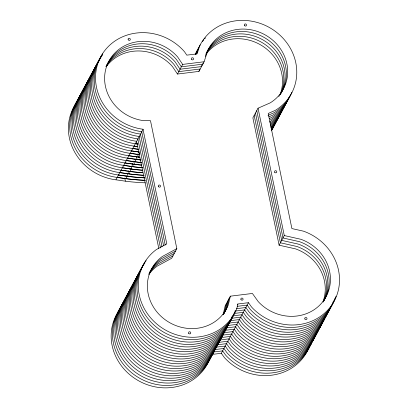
<?xml version="1.0" encoding="UTF-8"?>
<svg xmlns="http://www.w3.org/2000/svg" width="408" height="408" viewBox="0 0 408 408"><rect width="100%" height="100%" fill="white"/><g stroke="black" fill="none" stroke-linecap="round" stroke-linejoin="round"><path stroke-width="0.61" d="M210.1 357.382L209.702 359.06A51.704 47.563 28.2 0 1 141.499 382.301A51.704 47.563 28.2 0 1 116.877 314.022M211.257 355.536L210.992 356.653A51.704 47.563 28.2 0 1 140.383 378.65A51.704 47.563 28.2 0 1 120.87 307.418M212.548 353.124L212.287 354.241A51.704 47.563 28.2 0 1 141.382 376.079A51.704 47.563 28.2 0 1 122.528 304.511M213.843 350.717L213.578 351.834A51.704 47.563 28.2 0 1 143.56 374.151A51.704 47.563 28.2 0 1 122.737 303.618M223.12 314.583L225.191 305.811L230.362 296.172L252.404 293.459L258.238 301.624A42.458 39.056 28.2 0 0 324.13 299.865A42.458 39.056 28.2 0 0 300.859 239.282L284.274 235.559L258.05 108.202L270.157 102.892A42.458 39.056 28.2 0 0 272.549 40.03A42.458 39.056 28.2 0 0 208.024 49.858L204.102 61.766L198.931 71.405L177.47 74.047L172.533 66.677A42.458 39.056 28.2 0 0 106.83 65.933M216.556 345.336L216.158 347.014A51.704 47.563 28.2 0 1 145.845 369.174A51.704 47.563 28.2 0 1 125.674 298.289M224.415 312.171L226.486 303.399M227.776 300.992L225.706 309.764A42.458 39.056 28.2 0 1 223.507 314.374M219.009 341.078L218.744 342.195A51.704 47.563 28.2 0 1 148.135 364.196A51.704 47.563 28.2 0 1 128.622 292.964M229.066 298.585L226.996 307.351A42.458 39.056 28.2 0 1 223.1 314.685M220.3 338.671L220.034 339.788A51.704 47.563 28.2 0 1 150.317 362.263A51.704 47.563 28.2 0 1 128.846 292.087M230.362 296.172L228.291 304.944A42.458 39.056 28.2 0 1 165.158 319.734A42.458 39.056 28.2 0 1 162.246 256.54L176.832 248.651L150.481 120.666L143.601 120.641A42.458 39.056 28.2 0 1 108.911 61.098A42.458 39.056 28.2 0 1 177.699 57.038L182.641 64.408L177.47 74.047M221.59 336.258L221.33 337.38A51.704 47.563 28.2 0 1 152.516 360.32A51.704 47.563 28.2 0 1 129.132 291.261M222.885 333.851L222.62 334.968A51.704 47.563 28.2 0 1 152.602 357.286A51.704 47.563 28.2 0 1 131.779 286.753M224.308 330.883L223.91 332.561A51.704 47.563 28.2 0 1 154.795 355.348A51.704 47.563 28.2 0 1 132.044 285.911M225.599 328.476L225.201 330.154A51.704 47.563 28.2 0 1 154.591 352.15A51.704 47.563 28.2 0 1 135.079 280.918M226.756 326.624L226.496 327.741A51.704 47.563 28.2 0 1 155.591 349.58A51.704 47.563 28.2 0 1 136.741 278.011M228.052 324.217L227.786 325.334A51.704 47.563 28.2 0 1 159.283 348.422A51.704 47.563 28.2 0 1 135.272 279.755M230.632 319.398L230.372 320.515A51.704 47.563 28.2 0 1 159.171 342.185A51.704 47.563 28.2 0 1 140.989 270.295M232.055 316.43L231.662 318.107A51.704 47.563 28.2 0 1 161.349 340.262A51.704 47.563 28.2 0 1 141.178 269.377M234.508 312.171L234.243 313.288A51.704 47.563 28.2 0 1 163.047 334.958A51.704 47.563 28.2 0 1 144.865 263.068M237.884 303.996L236.829 308.468A51.704 47.563 28.2 0 1 159.946 326.482A51.704 47.563 28.2 0 1 156.407 249.523L166.796 243.902L143.004 129.234A51.704 47.563 28.2 0 1 100.761 56.727A51.704 47.563 28.2 0 1 184.533 51.785L186.787 55.146L197.069 53.882L199.762 45.711A51.704 47.563 28.2 0 1 278.338 33.742A51.704 47.563 28.2 0 1 275.425 110.293L268.194 113.465L291.893 228.572L303.506 231.178A51.704 47.563 28.2 0 1 331.842 304.955A51.704 47.563 28.2 0 1 251.603 307.091L248.457 302.695L237.884 303.996L237.369 304.96M195.31 54.687L195.886 52.938A51.704 47.563 28.2 0 1 197.049 50.75M196.024 54.029L197.176 50.526A51.704 47.563 28.2 0 1 198.65 47.802M196.544 53.958L198.466 48.118A51.704 47.563 28.2 0 1 200.262 44.855M198.931 71.405L199.522 69.62M202.302 64.204L201.516 66.586L180.055 69.227L175.119 61.858A42.458 39.056 28.2 0 0 106.029 66.484M203.199 62.985L202.807 64.178L181.346 66.82L176.409 59.451A42.458 39.056 28.2 0 0 106.488 65.81M205.357 56.437L205.948 54.647M78.091 100.582A51.704 47.563 28.2 0 0 73.205 149.251A51.704 47.563 28.2 0 0 115.877 179.826L143.183 129.239M176.832 248.651L171.666 258.289L157.08 266.179A42.458 39.056 28.2 0 0 148.966 274.36M258.05 108.202L252.878 117.841L279.103 245.198L295.693 248.921A42.458 39.056 28.2 0 1 323.049 301.553M279.103 245.198L284.274 235.559M212.002 354.435L221.33 353.287L248.457 302.695M175.542 251.063L160.956 258.952A42.458 39.056 28.2 0 0 149.318 273.227M174.252 253.47L159.666 261.36A42.458 39.056 28.2 0 0 149.17 273.34M172.956 255.882L158.375 263.767A42.458 39.056 28.2 0 0 148.838 274.084M268.01 115.388L274.13 112.705A51.704 47.563 28.2 0 0 291.924 92.254M268.943 116.821L272.84 115.112A51.704 47.563 28.2 0 0 290.384 95.232M269.321 118.498L271.55 117.519A51.704 47.563 28.2 0 0 289.094 97.639M182.641 64.408L204.102 61.766M200.226 68.993L178.765 71.635L173.828 64.27A42.458 39.056 28.2 0 0 105.993 66.652M237.216 306.332L247.166 305.108L250.313 309.504A51.704 47.563 28.2 0 0 336.034 296.223M236.543 308.662L245.876 307.515L249.023 311.911A51.704 47.563 28.2 0 0 334.744 298.63M234.631 311.146L244.586 309.922L247.727 314.323A51.704 47.563 28.2 0 0 333.453 301.043M233.963 313.482L243.29 312.334L246.437 316.73A51.704 47.563 28.2 0 0 330.087 308.652M232.667 315.889L242 314.741L245.147 319.138A51.704 47.563 28.2 0 0 330.031 308.193M231.377 318.301L240.71 317.154L243.851 321.55A51.704 47.563 28.2 0 0 327.231 314.038M230.087 320.708L239.414 319.561L242.561 323.957A51.704 47.563 28.2 0 0 326.731 314.741M228.796 323.116L238.124 321.968L241.271 326.364A51.704 47.563 28.2 0 0 324.365 319.413M227.501 325.528L236.834 324.38L239.981 328.777A51.704 47.563 28.2 0 0 324.635 318.408M225.588 328.012L235.538 326.788L238.685 331.184A51.704 47.563 28.2 0 0 322.335 323.111M224.298 330.424L234.248 329.195L237.395 333.596A51.704 47.563 28.2 0 0 321.81 323.804M223.625 332.755L232.958 331.607L236.105 336.003A51.704 47.563 28.2 0 0 320.27 326.788M222.334 335.162L231.668 334.014L234.809 338.41A51.704 47.563 28.2 0 0 318.189 330.898M221.044 337.574L230.372 336.427L233.519 340.823A51.704 47.563 28.2 0 0 317.934 331.031M219.754 339.981L229.082 338.834L232.229 343.23A51.704 47.563 28.2 0 0 316.883 332.867M218.459 342.389L227.791 341.241L230.938 345.637A51.704 47.563 28.2 0 0 315.103 336.427M217.168 344.801L226.496 343.653L229.643 348.05A51.704 47.563 28.2 0 0 314.752 336.524M215.878 347.208L225.206 346.06L228.352 350.457A51.704 47.563 28.2 0 0 311.727 342.944M214.583 349.62L223.916 348.468L227.062 352.869A51.704 47.563 28.2 0 0 311.717 342.501M213.292 352.028L222.625 350.88L225.767 355.276A51.704 47.563 28.2 0 0 309.682 346.632M137.919 144.044L135.257 143.692A51.704 47.563 28.2 0 1 96.334 65.923M134.14 146.1L137.879 146.64L133.962 146.1A51.704 47.563 28.2 0 1 95.044 68.33M132.85 148.512L138.45 149.318L132.671 148.507A51.704 47.563 28.2 0 1 90.137 118.228A51.704 47.563 28.2 0 1 94.498 69.753M131.56 150.919L139.026 151.995L131.381 150.919A51.704 47.563 28.2 0 1 88.847 120.641A51.704 47.563 28.2 0 1 93.208 72.16M138.96 151.557L139.602 154.673L130.086 153.326A51.704 47.563 28.2 0 1 91.168 75.556M128.974 155.739L139.73 157.284L128.795 155.739A51.704 47.563 28.2 0 1 86.261 125.455A51.704 47.563 28.2 0 1 90.622 76.979M140.974 159.987A217.602 200.155 28.2 0 1 138.44 159.696L127.505 158.146A51.704 47.563 28.2 0 1 88.582 80.376M126.393 160.558L137.144 162.104A217.602 200.155 28.2 0 0 141.586 162.593A217.607 200.16 28.2 0 1 137.149 162.073L126.21 160.553A51.704 47.563 28.2 0 1 87.292 82.783M141.566 165.077A217.607 200.16 28.2 0 1 135.859 164.48L124.919 162.965A51.704 47.563 28.2 0 1 82.248 132.391A51.704 47.563 28.2 0 1 87.133 83.722M142.81 167.759A217.602 200.155 28.2 0 1 134.564 166.923L123.629 165.373A51.704 47.563 28.2 0 1 81.095 135.094A51.704 47.563 28.2 0 1 85.456 86.618M142.79 170.269A217.602 200.155 28.2 0 1 133.273 169.33L122.339 167.785A51.704 47.563 28.2 0 1 79.805 137.501A51.704 47.563 28.2 0 1 84.165 89.026M142.769 172.712A217.607 200.16 28.2 0 1 131.983 171.707L121.043 170.192A51.704 47.563 28.2 0 1 82.125 92.422M144.014 175.277A217.607 200.16 28.2 0 1 130.693 174.119L119.753 172.599A51.704 47.563 28.2 0 1 80.835 94.829M144.631 177.791A217.607 200.16 28.2 0 1 129.397 176.526L118.463 175.012A51.704 47.563 28.2 0 1 79.54 97.242M145.243 180.285A217.607 200.16 28.2 0 1 128.107 178.939L117.167 177.419A51.704 47.563 28.2 0 1 74.638 147.14A51.704 47.563 28.2 0 1 78.999 98.665M135.436 143.692L137.924 144.049M130.264 153.326L139.602 154.673M127.684 158.146L138.44 159.696A217.607 200.16 28.2 0 0 140.979 159.946M125.098 162.965L135.854 164.516A217.602 200.155 28.2 0 0 141.561 165.123M123.808 165.373L134.564 166.923A217.607 200.16 28.2 0 0 142.815 167.703M122.517 167.785L133.273 169.33A217.607 200.16 28.2 0 0 142.79 170.207M121.222 170.192L131.978 171.743A217.602 200.155 28.2 0 0 142.764 172.773M119.932 172.599L130.688 174.15A217.602 200.155 28.2 0 0 144.014 175.348M118.641 175.012L129.397 176.557A217.602 200.155 28.2 0 0 144.626 177.868M117.351 177.419L128.102 178.969A217.602 200.155 28.2 0 0 145.238 180.367M116.056 179.831L126.812 181.376A217.602 200.155 28.2 0 0 145.217 182.825M221.33 353.287L224.476 357.683A51.704 47.563 28.2 0 0 309.131 347.32M256.754 110.614L282.979 237.971L299.569 241.694A42.458 39.056 28.2 0 1 323.534 301.216M255.464 113.021L281.688 240.378L298.274 244.101A42.458 39.056 28.2 0 1 323.835 300.844M254.174 115.428L280.398 242.786L296.983 246.509A42.458 39.056 28.2 0 1 323.111 302.104M165.245 245.065L141.714 131.646A51.704 47.563 28.2 0 1 102.796 53.876M163.572 245.606L140.423 134.054A51.704 47.563 28.2 0 1 97.747 103.479A51.704 47.563 28.2 0 1 102.632 54.81M162.022 246.769L139.128 136.466A51.704 47.563 28.2 0 1 96.599 106.182A51.704 47.563 28.2 0 1 100.96 57.707M160.471 247.931L137.838 138.873A51.704 47.563 28.2 0 1 95.304 108.594A51.704 47.563 28.2 0 1 99.664 60.114M158.799 248.472L136.547 141.28A51.704 47.563 28.2 0 1 97.624 63.51M137.669 153.964L138.312 157.08M136.379 156.371L137.022 159.492M135.084 158.783L135.726 161.899M133.793 161.191L134.436 164.312M132.503 163.598L133.146 166.719M131.213 166.01L131.85 169.126M129.917 168.417L130.56 171.539M128.632 170.845L129.27 173.946M127.464 173.854L127.979 176.353M126.041 175.644L126.684 178.765M124.756 178.077L125.394 181.172M117.509 312.946A51.704 47.563 28.2 0 1 119.58 309.83M275.92 122.298A51.704 47.563 28.2 0 1 271.509 129.8M129.55 291.062A51.704 47.563 28.2 0 1 130.657 289.568M274.88 124.144A51.704 47.563 28.2 0 1 271.636 130.142M273.59 126.551A51.704 47.563 28.2 0 1 271.641 130.417M217.454 344.607A51.704 47.563 28.2 0 1 148.038 367.236A51.704 47.563 28.2 0 1 125.919 297.427M126.613 296.392A51.704 47.563 28.2 0 1 127.327 295.377M272.299 128.959A51.704 47.563 28.2 0 1 271.509 130.642M214.868 349.426A51.704 47.563 28.2 0 1 143.672 371.096A51.704 47.563 28.2 0 1 125.486 299.202M281.341 112.098A51.704 47.563 28.2 0 1 270.861 126.664M280.051 114.505A51.704 47.563 28.2 0 1 270.927 127.77M132.722 284.861A51.704 47.563 28.2 0 1 134.528 282.341M278.501 117.478A51.704 47.563 28.2 0 1 271.34 128.377M277.715 118.754A51.704 47.563 28.2 0 1 271.264 129.367M129.795 290.2A51.704 47.563 28.2 0 1 131.947 287.155M284.172 106.707A51.704 47.563 28.2 0 1 270.545 124.292M135.92 278.684A51.704 47.563 28.2 0 1 138.031 275.604M282.377 110.252A51.704 47.563 28.2 0 1 270.728 125.506M284.962 105.432A51.704 47.563 28.2 0 1 270.305 123.012M229.077 322.922A51.704 47.563 28.2 0 1 159.064 345.239A51.704 47.563 28.2 0 1 138.236 274.706M138.955 273.692A51.704 47.563 28.2 0 1 139.699 272.702M286.253 103.025A51.704 47.563 28.2 0 1 269.499 122.007M206.576 52.566A42.458 39.056 28.2 0 1 261.605 39.173A42.458 39.056 28.2 0 1 281.591 92.228M232.953 315.695A51.704 47.563 28.2 0 1 163.537 338.329A51.704 47.563 28.2 0 1 141.423 268.52M142.111 267.48A51.704 47.563 28.2 0 1 142.831 266.465M205.907 53.943A42.458 39.056 28.2 0 1 260.314 41.585A42.458 39.056 28.2 0 1 280.796 93.549M224.176 312.757A42.458 39.056 28.2 0 1 223.4 314.507M287.798 100.052A51.704 47.563 28.2 0 1 270.259 119.932M195.157 54.249A51.704 47.563 28.2 0 1 195.753 53.157M205.969 54.346A42.458 39.056 28.2 0 1 259.605 44.309A42.458 39.056 28.2 0 1 279.965 94.845M202.348 41.733A51.704 47.563 28.2 0 1 203.878 39.755M204.683 38.801A51.704 47.563 28.2 0 1 205.51 37.878M235.538 310.876A51.704 47.563 28.2 0 1 164.337 332.551A51.704 47.563 28.2 0 1 146.156 260.656M281.178 92.983A42.458 39.056 28.2 0 1 280.204 94.508M279.511 95.503A42.458 39.056 28.2 0 1 278.781 96.467M206.999 51.734A42.458 39.056 28.2 0 1 262.028 36.317A42.458 39.056 28.2 0 1 282.882 89.821M282.622 90.357A42.458 39.056 28.2 0 1 282.076 91.418M158.406 186.481A1.147 1.056 28.2 0 0 160.354 186.736A1.147 1.056 28.2 0 0 159.492 185.008A1.147 1.056 28.2 0 0 158.406 186.481M274.722 172.293A1.147 1.056 28.2 0 0 276.67 172.324A1.147 1.056 28.2 0 0 275.604 170.697A1.147 1.056 28.2 0 0 274.722 172.293M240.96 299.528A1.147 1.056 28.2 0 0 242.908 299.778A1.147 1.056 28.2 0 0 242.046 298.054A1.147 1.056 28.2 0 0 240.96 299.528M191.48 59.231A1.147 1.056 28.2 0 0 193.428 59.481A1.147 1.056 28.2 0 0 192.566 57.758A1.147 1.056 28.2 0 0 191.48 59.231M128.209 39.755A1.147 1.056 28.2 0 0 130.157 39.923A1.147 1.056 28.2 0 0 129.219 38.23A1.147 1.056 28.2 0 0 128.209 39.755M244.433 25.403A1.147 1.056 28.2 0 0 246.381 25.658A1.147 1.056 28.2 0 0 245.519 23.934A1.147 1.056 28.2 0 0 244.433 25.403M304.883 318.959A1.147 1.056 28.2 0 0 306.831 319.194A1.147 1.056 28.2 0 0 305.954 317.475A1.147 1.056 28.2 0 0 304.883 318.959M188.68 333.346A1.147 1.056 28.2 0 0 190.628 333.423A1.147 1.056 28.2 0 0 189.608 331.775A1.147 1.056 28.2 0 0 188.68 333.346"/></g></svg>
